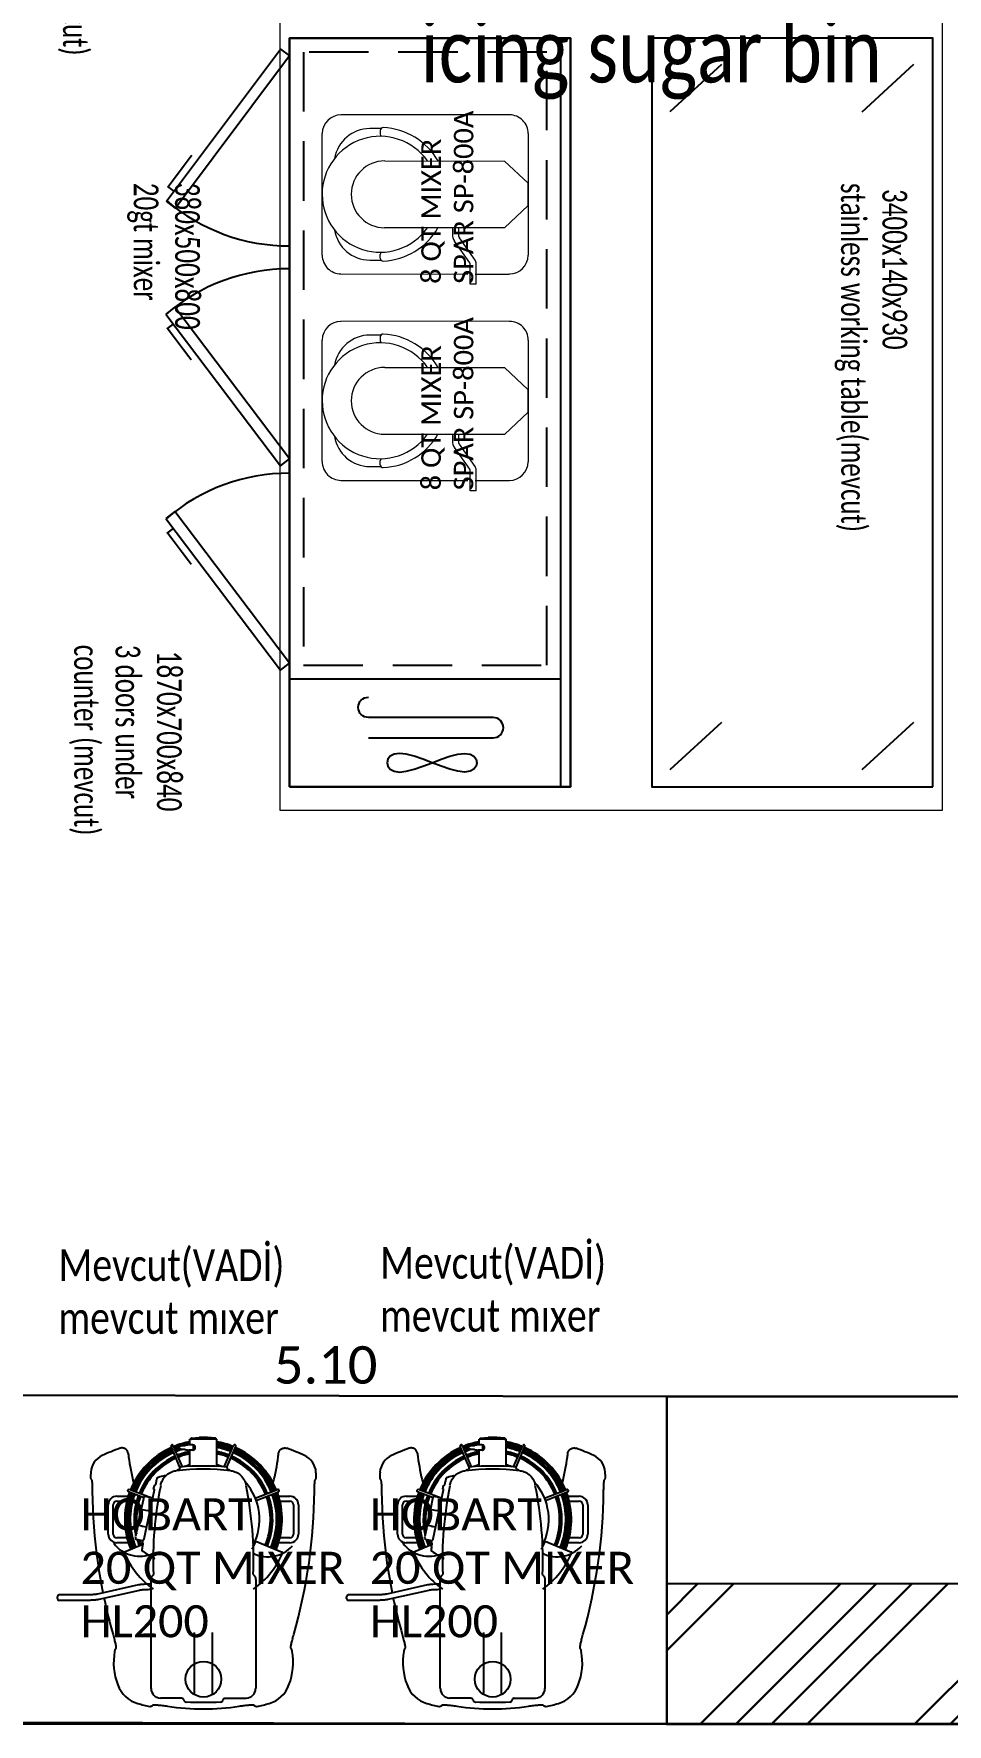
# Model space of a CAD drawing. Header units: millimetres. Extents: x -10496 to -5455, y -188 to 7293.
# Drawn here: x -6607.2 to -6412.1, y 2969.8 to 3330.9 of the extents above; entities that cross this region are included whole.
import ezdxf

# ---------------------------------------------------------------- set-up
doc = ezdxf.new("R2010")
doc.units = ezdxf.units.MM
doc.linetypes.add('Dash', pattern=[0.25, 0.125, -0.125])
doc.linetypes.add('DASHED', pattern=[19.05, 12.7, -6.35])
for name, color, linetype, lineweight in [('alçıpan', 12, 'Continuous', 20), ('GJC_duvar', 10, 'Continuous', 30), ('mermer', 142, 'Continuous', 15), ('no3_yazı tefriş', 152, 'Continuous', 0), ('Q-SPCQ', 91, 'Continuous', 9)]:
    doc.layers.add(name, color=color, linetype=linetype, lineweight=lineweight)
for name, color, linetype in [('GJC ALAN', 2, 'Continuous'), ('GJC_paslanmaz', 134, 'Continuous'), ('GJC_yazı', 11, 'Continuous'), ('I-Eqpm-Move-N', 2, 'Continuous'), ('I-Powr-Wall-N', 2, 'Continuous'), ('Kıtc-002 Çizgi', 7, 'Continuous'), ('Kıtc-008 Rakam', 1, 'Continuous')]:
    doc.layers.add(name, color=color, linetype=linetype)
doc.styles.get("Standard").update_dxf_attribs({"font": 'calibri.ttf', "height": 15})
doc.styles.add('text2', font='calibri.ttf', dxfattribs={"width": 0.8})
doc.styles.add('Ölçü50', font='calibri.ttf', dxfattribs={"width": 0.7})

# ---------------------------------------------------------------- blocks, each defined once
blk = doc.blocks.new('QF_Globe_SP8$2016 - SP08-2938521-ELECTRICAL CONNECTION PLAN')
at = {"layer": 'Q-SPCQ'}
for p, q in [((-5.12, 0), (5.12, 0)), ((-2.81, -2), (-0.94, 0)), ((0.94, 0), (-0.94, 0)), ((2.82, -2), (0.94, 0)), ((-6.69, -1.58), (-6.69, -15.75)), ((-2.81, -12.07), (-2.81, -2)), ((2.82, -2), (2.82, -12.07)), ((6.7, -4.46), (6.7, -1.57)), ((5.53, -4.46), (3.65, -5.78)), ((5.75, -4.91), (3.93, -6.19)), ((7.56, -4.37), (5.82, -4.37)), ((7.56, -4.87), (5.9, -4.87)), ((6.7, -15.75), (6.7, -5.07)), ((7.56, -4.37), (7.56, -4.87)), ((2.82, -5.87), (3.36, -5.87)), ((2.82, -6.37), (3.36, -6.37)), ((-5.53, -12.39), (-5.53, -13.32)), ((-5.37, -12.45), (-5.05, -12.45)), ((5.37, -12.45), (5.06, -12.45)), ((5.53, -13.32), (5.53, -12.39)), ((5.12, -17.32), (-5.11, -17.32))]:
    blk.add_line(p, q, dxfattribs=at)
for centre, radius, start, end in [((-5.12, -1.57), 1.57, 90, 180.0135), ((5.12, -1.57), 1.57, 0.0433, 90), ((5.82, -4.87), 0.5, 90, 125), ((5.9, -5.12), 0.25, 90, 125), ((3.36, -5.37), 0.5, 270, 305), ((3.36, -5.37), 1, 270, 305), ((0, -12.45), 5.62, 120, 177.3341), ((0, -12.45), 4.88, 125.2344, 270), ((0, -12.45), 4.87, 270, 54.716), ((0, -12.45), 5.62, 2.6659, 59.9595), ((-5.37, -12.2), 0.25, 177.3341, 270), ((-5.05, -12.2), 0.25, 270, 316.7044), ((0, -12.07), 2.81, 180, 0), ((5.06, -12.2), 0.25, 223.2956, 270), ((5.37, -12.2), 0.25, 270, 2.6659), ((-2.53, -13.32), 3, 180, 260.8724), ((2.53, -13.32), 3, 279.1276, 0), ((-5.11, -15.75), 1.57, 180.0135, 270), ((5.12, -15.75), 1.57, 270, 0)]:
    blk.add_arc(centre, radius, start, end, dxfattribs=at)
blk = doc.blocks.new('A$Ce961b393')
at = {"layer": 'GJC_paslanmaz'}
blk.add_line((160, 84.42), (0, 84.42), dxfattribs=at)
for points in [[(160, 26.42), (160, 86.42), (0, 86.42), (0, 26.42)], [(156.82, 63.84), (156.65, 62.39), (156.2, 60.68), (155.55, 58.82), (154.82, 56.87), (154.08, 54.92), (153.44, 53.06), (152.99, 51.36), (152.82, 49.9), (152.99, 48.76), (153.44, 47.94), (154.08, 47.45), (154.82, 47.28), (155.55, 47.45), (156.2, 47.94), (156.65, 48.76), (156.82, 49.9), (156.65, 51.36), (156.2, 53.06), (155.55, 54.92), (154.82, 56.87), (154.08, 58.82), (153.44, 60.68), (152.99, 62.39), (152.82, 63.84), (152.99, 64.99), (153.44, 65.8), (154.08, 66.29), (154.82, 66.46), (155.55, 66.29), (156.2, 65.8), (156.65, 64.99)], [(34.86, 0.14), (2.34, 24.47), (3.8, 26.42), (36.32, 2.09)], [(58.96, 0), (91.36, 24.48), (89.89, 26.42), (57.49, 1.94)], [(102.63, 0), (135.04, 24.48), (133.57, 26.42), (101.17, 1.94)]]:
    blk.add_lwpolyline(points, close=True, dxfattribs=at)
blk.add_lwpolyline([(137, 84.42), (137, 26.42)], dxfattribs=at)
at = {"layer": 'GJC_paslanmaz', "linetype": 'DASHED'}
blk.add_lwpolyline([(134, 81.42), (3, 81.42), (3, 29.42), (134, 29.42)], close=True, dxfattribs=at)
at = {"layer": 'GJC_paslanmaz'}
for points in [[(145.17, 69.95), (145.17, 43.28, -1), (140.82, 43.28)], [(149.51, 43.28), (149.51, 69.95, 1), (145.17, 69.95)]]:
    blk.add_lwpolyline(points, format="xyb", dxfattribs=at)
at = {"layer": 'GJC_paslanmaz', "const_width": 0.406}
for points in [[(32.72, 1.74), (31.78, 0.49), (26.4, 4.51), (25.03, 5.54)], [(61.09, 1.61), (62.03, 0.36), (67.39, 4.4), (68.76, 5.44)], [(104.77, 1.61), (105.71, 0.36), (111.07, 4.4), (112.44, 5.44)]]:
    blk.add_lwpolyline(points, dxfattribs=at)
at = {"layer": 'GJC_paslanmaz'}
for centre, start, end in [((3.8, 26.42), 319.755, 0), ((89.89, 26.42), 180, 220.5092), ((133.57, 26.42), 180, 220.5092)]:
    blk.add_arc(centre, 40.61, start, end, dxfattribs=at)
blk = doc.blocks.new('#54 - MIXER 20 QUART - PLAN VIEW')
at = {"layer": 'I-Eqpm-Move-N', "color": 1}
for p, q in [((-10725, 16874.6), (-10771.1, 16874)), ((-10633.6, 16874.6), (-10587.6, 16874)), ((-10791.1, 16621.3), (-10791.1, 16853.9)), ((-10567.6, 16853.7), (-10567.6, 16621.3)), ((-10543.2, 16643.9), (-10455.8, 16663.6)), ((-10540.6, 16632.4), (-10453.2, 16652.1)), ((-10430.2, 16665.4), (-10371.3, 16665.4)), ((-10430.2, 16653.6), (-10371.3, 16653.6)), ((-10367.4, 16661.5), (-10367.4, 16657.5)), ((-10864.2, 16542.2), (-10839.9, 16542.2)), ((-10791.7, 16538.9), (-10847.9, 16562.2)), ((-10835, 16542.2), (-10831.1, 16542.2)), ((-10573.6, 16574.3), (-10573.6, 16574.4)), ((-10549.1, 16551.4), (-10550.5, 16544.8)), ((-10550.3, 16545.8), (-10510.8, 16562.2)), ((-10549, 16542.4), (-10549.7, 16539.2)), ((-10548.9, 16543.2), (-10549.5, 16543.3)), ((-10548.9, 16543.2), (-10549, 16542.5)), ((-10548.5, 16554.4), (-10548.4, 16554.6)), ((-10548.4, 16554.8), (-10548.3, 16555)), ((-10548.3, 16555.4), (-10548.2, 16555.5)), ((-10548.3, 16555.2), (-10548.3, 16555.4)), ((-10548.2, 16555.9), (-10548.1, 16556.1)), ((-10548.2, 16555.8), (-10548.2, 16555.9)), ((-10548.2, 16555.6), (-10548.2, 16555.8)), ((-10548.2, 16555.5), (-10548.2, 16555.6)), ((-10548.1, 16556.2), (-10548, 16556.8)), ((-10548.1, 16556.1), (-10548.1, 16556.2)), ((-10548, 16556.8), (-10547.9, 16557.1)), ((-10547.9, 16557.2), (-10547.9, 16557.2)), ((-10547.9, 16557.2), (-10547.9, 16557.2)), ((-10547.9, 16557.1), (-10547.9, 16557.2)), ((-10547.9, 16557.1), (-10547.9, 16557.1)), ((-10527.5, 16542.2), (-10523.7, 16542.2)), ((-10518.8, 16542.2), (-10494.5, 16542.2)), ((-10882.5, 16461.1), (-10882.5, 16523.9)), ((-10872, 16461.1), (-10872, 16523.9)), ((-10864.2, 16531.8), (-10842.9, 16531.8)), ((-10837.6, 16531.8), (-10834.1, 16531.8)), ((-10552.7, 16534.1), (-10574.6, 16429.2)), ((-10557.2, 16508.9), (-10550.9, 16507.6)), ((-10550.6, 16535), (-10551.3, 16535.1)), ((-10550.5, 16535.6), (-10550.6, 16535)), ((-10549.8, 16538.9), (-10550.4, 16535.7)), ((-10549.7, 16539.2), (-10549.8, 16538.9)), ((-10535.6, 16534.3), (-10549.2, 16537.2)), ((-10548.2, 16507), (-10541.6, 16505.6)), ((-10535, 16528.4), (-10538.7, 16510.4)), ((-10534.5, 16530.8), (-10534.7, 16529.6)), ((-10534.4, 16530.9), (-10534.5, 16530.9)), ((-10534.4, 16530.9), (-10534.1, 16532.1)), ((-10524.5, 16531.8), (-10521.1, 16531.8)), ((-10516.2, 16531.8), (-10494.5, 16531.8)), ((-10486.6, 16523.9), (-10486.6, 16461.1)), ((-10476.2, 16523.9), (-10476.2, 16461.1)), ((-10564.4, 16474.7), (-10559.2, 16473.6)), ((-10548.8, 16471.4), (-10559.3, 16473.5)), ((-10842.9, 16453.3), (-10864.2, 16453.3)), ((-10840.1, 16442.8), (-10864.2, 16442.8)), ((-10792.2, 16451.8), (-10839.6, 16433.6)), ((-10834.1, 16453.3), (-10838, 16453.3)), ((-10790.3, 16446.9), (-10837.7, 16428.7)), ((-10831.1, 16442.8), (-10834.8, 16442.8)), ((-10570.3, 16446.4), (-10563.9, 16445.1)), ((-10563.6, 16445.1), (-10521, 16428.7)), ((-10561.3, 16444.5), (-10554.7, 16443.2)), ((-10552.1, 16446.3), (-10519.1, 16433.6)), ((-10548, 16465.9), (-10551.8, 16447.9)), ((-10547.8, 16467), (-10548, 16465.9)), ((-10547.5, 16468.3), (-10547.8, 16467.1)), ((-10523.9, 16442.8), (-10527.5, 16442.8)), ((-10520.8, 16453.3), (-10524.5, 16453.3)), ((-10494.5, 16442.8), (-10518.6, 16442.8)), ((-10494.5, 16453.3), (-10515.8, 16453.3)), ((-10598.4, 16398.9), (-10595.7, 16399.3)), ((-10595.7, 16399.3), (-10592.6, 16400)), ((-10592.6, 16400), (-10589.5, 16400.7)), ((-10589.5, 16400.7), (-10586.5, 16401.6)), ((-10579.6, 16405.5), (-10579.4, 16406.1)), ((-10579.6, 16405.3), (-10579.6, 16405.5)), ((-10579.6, 16405.3), (-10579.6, 16405.3)), ((-10579.4, 16406.1), (-10579.3, 16406.6)), ((-10579.3, 16406.9), (-10579.2, 16407.2)), ((-10579.3, 16406.6), (-10579.3, 16406.9)), ((-10579.2, 16407.4), (-10579.1, 16407.6)), ((-10579.2, 16407.2), (-10579.2, 16407.4)), ((-10579.1, 16407.8), (-10579, 16408.1)), ((-10579.1, 16407.6), (-10579.1, 16407.8)), ((-10579, 16408.3), (-10578.9, 16408.6)), ((-10579, 16408.1), (-10579, 16408.3)), ((-10578.9, 16408.6), (-10578.8, 16408.9)), ((-10578.8, 16408.9), (-10578.8, 16409.3)), ((-10578.7, 16409.8), (-10578.6, 16410.2)), ((-10578.6, 16410.2), (-10578.5, 16410.6)), ((-10578.5, 16410.6), (-10578.4, 16411)), ((-10574.7, 16419.4), (-10575.4, 16419.6)), ((-10574.6, 16420.1), (-10574.7, 16419.4)), ((-10573.9, 16423.4), (-10574.6, 16420.2)), ((-10574.6, 16420.2), (-10574.6, 16420.1)), ((-10573.8, 16423.7), (-10573.9, 16423.4)), ((-10573.2, 16426.9), (-10573.8, 16423.7)), ((-10573, 16427.6), (-10573.7, 16427.8)), ((-10573, 16427.6), (-10573.1, 16426.9)), ((-10729.5, 16380.9), (-10748.5, 16336.3)), ((-10724.1, 16380.2), (-10743.6, 16334.2)), ((-10708, 16379.1), (-10708, 16321)), ((-10650.7, 16379.1), (-10650.7, 16344.6)), ((-10634.6, 16380.2), (-10615.1, 16334.2)), ((-10629.2, 16380.9), (-10610.3, 16336.3)), ((-10658.4, 16342.7), (-10658.4, 16342.3)), ((-10658.4, 16342.2), (-10658.4, 16342.3)), ((-10658.4, 16342.2), (-10658.4, 16335.1)), ((-10658.4, 16335), (-10658.4, 16335.1)), ((-10658.4, 16334.6), (-10658.4, 16335)), ((-10658.4, 16334.6), (-10658.4, 16334.7)), ((-10656.6, 16344.6), (-10648.4, 16344.6)), ((-10656.6, 16332.7), (-10648.4, 16332.7)), ((-10650.7, 16332.7), (-10650.7, 16321)), ((-10640.6, 16343.2), (-10634.5, 16342.8)), ((-10634.5, 16334.5), (-10640.6, 16334.1)), ((-10633.6, 16342.7), (-10629.1, 16341.7)), ((-10629.1, 16335.6), (-10633.6, 16334.6)), ((-10627.6, 16337.5), (-10627.6, 16339.8)), ((-10708, 16321), (-10650.7, 16321)), ((-10705.2, 16320.7), (-10705.2, 16319.3)), ((-10705, 16319), (-10688.5, 16317.1)), ((-10688.5, 16317.1), (-10670.2, 16317.1)), ((-10653.8, 16319), (-10670.2, 16317.1)), ((-10653.5, 16320.7), (-10653.5, 16319.3))]:
    blk.add_line(p, q, dxfattribs=at)
at = {"layer": 'I-Eqpm-Move-N', "color": 1, "flags": 128}
for points in [[(-10787.3, 16889), (-10788.4, 16889.8), (-10789.6, 16890.6), (-10790.6, 16891.2), (-10791.8, 16891.7), (-10792.9, 16891.9), (-10794, 16892.1)], [(-10756.1, 16891.5), (-10759, 16891), (-10761.9, 16890.6), (-10764.6, 16890.2), (-10767.4, 16889.9), (-10770, 16889.6), (-10772.6, 16889.3), (-10774.9, 16889), (-10777.3, 16888.8), (-10779.2, 16888.7), (-10781.2, 16888.5), (-10782.7, 16888.5), (-10784.2, 16888.5), (-10785.3, 16888.5), (-10786.3, 16888.6), (-10786.9, 16888.7), (-10787.3, 16889)], [(-10725.1, 16874.6), (-10725.1, 16874.6), (-10725, 16874.6), (-10724.5, 16874.7), (-10724, 16874.8), (-10723.4, 16875), (-10722.9, 16875.3), (-10722.5, 16875.6), (-10722.1, 16876), (-10721.8, 16876.4), (-10721.5, 16876.9), (-10721.3, 16877.5), (-10721.2, 16878)], [(-10637.5, 16878), (-10637.6, 16878.7), (-10637.9, 16879.4), (-10638.3, 16880.1), (-10638.7, 16880.7), (-10639.2, 16881.2), (-10639.8, 16881.7), (-10640.5, 16882), (-10641.2, 16882.3), (-10641.9, 16882.5), (-10642.6, 16882.5)], [(-10637.5, 16878), (-10637.4, 16877.5), (-10637.2, 16876.9), (-10636.9, 16876.4), (-10636.6, 16876), (-10636.2, 16875.6), (-10635.7, 16875.3), (-10635.3, 16875), (-10634.7, 16874.8), (-10634.2, 16874.7), (-10633.6, 16874.6)], [(-10571.4, 16889), (-10571.8, 16888.7), (-10572.4, 16888.6), (-10573.5, 16888.5), (-10574.5, 16888.5), (-10576, 16888.5), (-10577.5, 16888.5), (-10579.5, 16888.7), (-10581.5, 16888.8), (-10583.8, 16889), (-10586.1, 16889.3), (-10588.7, 16889.6), (-10591.3, 16889.9), (-10594.1, 16890.2), (-10596.9, 16890.6), (-10599.7, 16891), (-10602.6, 16891.5)], [(-10564.7, 16892.1), (-10565.8, 16891.9), (-10566.9, 16891.7), (-10568.1, 16891.2), (-10569.1, 16890.6), (-10570.3, 16889.8), (-10571.4, 16889)], [(-10866.5, 16767.8), (-10866.3, 16767.3), (-10866.3, 16766.8), (-10866.3, 16765.8), (-10866.4, 16764.8), (-10866.5, 16763.4), (-10866.8, 16762), (-10867.1, 16760.2), (-10867.4, 16758.3), (-10867.9, 16756.2), (-10868.3, 16754), (-10868.9, 16751.6), (-10869.5, 16749.2), (-10870.1, 16746.6), (-10870.8, 16744.1), (-10871.6, 16741.3), (-10872.3, 16738.6)], [(-10868.9, 16774.2), (-10868.9, 16773.1), (-10868.7, 16772.1), (-10868.4, 16771), (-10867.9, 16769.9), (-10867.3, 16768.8), (-10866.5, 16767.8)], [(-10486.4, 16738.6), (-10487.1, 16741.3), (-10487.9, 16744.1), (-10488.6, 16746.7), (-10489.2, 16749.3), (-10489.8, 16751.7), (-10490.4, 16754.1), (-10490.9, 16756.2), (-10491.3, 16758.4), (-10491.6, 16760.2), (-10492, 16762), (-10492.2, 16763.4), (-10492.3, 16764.8), (-10492.4, 16765.8), (-10492.4, 16766.8), (-10492.4, 16767.3), (-10492.2, 16767.8)], [(-10492.2, 16767.8), (-10491.4, 16768.8), (-10490.8, 16769.9), (-10490.3, 16771), (-10490, 16772.1), (-10489.8, 16773.1), (-10489.8, 16774.2)], [(-10872.3, 16738.6), (-10877.6, 16719.6), (-10882.5, 16700.4), (-10887.1, 16681.2), (-10891.3, 16661.9), (-10895.2, 16642.7), (-10898.8, 16623.5), (-10902, 16604.3), (-10905, 16585), (-10907.6, 16565.9), (-10909.8, 16546.7), (-10911.8, 16527.5), (-10913.4, 16508.3), (-10914.7, 16489.3), (-10915.6, 16470.3), (-10916.3, 16451.3), (-10916.6, 16432.2)], [(-10455.8, 16663.6), (-10454.1, 16663.9), (-10452.4, 16664.2), (-10450.5, 16664.4), (-10448.6, 16664.6), (-10446.5, 16664.8), (-10444.5, 16664.9), (-10442.2, 16665.1), (-10439.9, 16665.2), (-10437.5, 16665.3), (-10435.1, 16665.3), (-10432.6, 16665.4), (-10430.2, 16665.4)], [(-10453.2, 16652.1), (-10452.3, 16652.3), (-10451.5, 16652.4), (-10450.1, 16652.6), (-10448.6, 16652.8), (-10446.8, 16653), (-10444.9, 16653.1), (-10442.6, 16653.3), (-10440.4, 16653.4), (-10437.9, 16653.5), (-10435.4, 16653.5), (-10432.8, 16653.6), (-10430.2, 16653.6)], [(-10786.8, 16611.7), (-10787.8, 16612.6), (-10788.6, 16613.7), (-10789.3, 16614.8), (-10790, 16616), (-10790.5, 16617.3), (-10790.8, 16618.6), (-10791, 16620), (-10791.1, 16621.3)], [(-10567.6, 16621.3), (-10567.7, 16620), (-10567.9, 16618.6), (-10568.3, 16617.3), (-10568.7, 16616), (-10569.4, 16614.8), (-10570.1, 16613.7), (-10571, 16612.6), (-10571.9, 16611.7)], [(-10566.2, 16642.4), (-10563.6, 16642.4), (-10561, 16642.5), (-10558.5, 16642.5), (-10556, 16642.6), (-10553.8, 16642.7), (-10551.5, 16642.9), (-10549.6, 16643), (-10547.7, 16643.2), (-10546.3, 16643.4), (-10544.9, 16643.6), (-10544, 16643.7), (-10543.2, 16643.9)], [(-10566.2, 16630.6), (-10563.7, 16630.6), (-10561.3, 16630.7), (-10558.9, 16630.7), (-10556.4, 16630.8), (-10554.2, 16630.9), (-10551.9, 16631.1), (-10549.8, 16631.2), (-10547.7, 16631.4), (-10545.9, 16631.6), (-10544, 16631.8), (-10542.3, 16632.1), (-10540.6, 16632.4)], [(-10442.1, 16432.2), (-10442.4, 16451.3), (-10443.1, 16470.3), (-10444, 16489.3), (-10445.3, 16508.3), (-10446.9, 16527.5), (-10448.9, 16546.7), (-10451.2, 16565.9), (-10453.7, 16585), (-10456.2, 16601.2), (-10458.8, 16617.3), (-10461.7, 16633.4), (-10464.8, 16649.5)], [(-10573.8, 16575.2), (-10573.8, 16575.2), (-10573.8, 16575.3), (-10573.8, 16575.3), (-10573.8, 16575.4), (-10573.8, 16575.5), (-10573.8, 16575.6), (-10573.8, 16575.7), (-10573.9, 16575.7), (-10573.9, 16575.8), (-10573.9, 16575.9), (-10574, 16576), (-10574, 16576.1), (-10574, 16576.2), (-10574.1, 16576.3), (-10574.1, 16576.3), (-10574.2, 16576.4), (-10574.2, 16576.5)], [(-10573.7, 16574.7), (-10573.7, 16574.8), (-10573.7, 16574.9), (-10573.7, 16574.9), (-10573.7, 16575), (-10573.8, 16575.1), (-10573.8, 16575.1), (-10573.8, 16575.2), (-10573.8, 16575.2)], [(-10572.1, 16572.9), (-10572.3, 16573), (-10572.4, 16573), (-10572.6, 16573.1), (-10572.7, 16573.2), (-10572.8, 16573.3), (-10572.9, 16573.4), (-10573.1, 16573.5), (-10573.2, 16573.6), (-10573.2, 16573.8), (-10573.3, 16573.9), (-10573.4, 16574), (-10573.5, 16574.1), (-10573.5, 16574.2), (-10573.6, 16574.3)], [(-10548.8, 16559.7), (-10549.7, 16560.4), (-10552.7, 16562.5), (-10555.8, 16564.5), (-10559, 16566.4), (-10562.2, 16568.2), (-10565.5, 16569.9), (-10568.8, 16571.5), (-10572.1, 16572.9)], [(-10550.5, 16544.7), (-10550.5, 16544.7), (-10550.5, 16544.7), (-10550.5, 16544.7), (-10550.5, 16544.7), (-10550.5, 16544.7), (-10550.5, 16544.7), (-10550.5, 16544.7), (-10550.5, 16544.7), (-10550.5, 16544.7), (-10550.5, 16544.7), (-10550.5, 16544.7), (-10550.5, 16544.7), (-10550.5, 16544.7), (-10550.5, 16544.7), (-10550.5, 16544.7), (-10550.5, 16544.7), (-10550.5, 16544.7), (-10550.5, 16544.7), (-10550.5, 16544.7), (-10550.5, 16544.6), (-10550.5, 16544.6), (-10550.5, 16544.6), (-10550.5, 16544.6), (-10550.5, 16544.6), (-10550.5, 16544.6), (-10550.5, 16544.6), (-10550.5, 16544.5), (-10550.5, 16544.5), (-10550.5, 16544.5), (-10550.5, 16544.5), (-10550.5, 16544.4), (-10550.5, 16544.4), (-10550.5, 16544.4), (-10550.5, 16544.3), (-10550.5, 16544.3), (-10550.5, 16544.3), (-10550.5, 16544.3), (-10550.5, 16544.2), (-10550.4, 16544.2), (-10550.4, 16544.1), (-10550.4, 16544.1), (-10550.4, 16544), (-10550.4, 16544), (-10550.3, 16543.9), (-10550.3, 16543.9), (-10550.3, 16543.8), (-10550.2, 16543.8), (-10550.2, 16543.8), (-10550.2, 16543.7), (-10550.1, 16543.7), (-10550.1, 16543.6), (-10550.1, 16543.6), (-10550, 16543.6), (-10549.9, 16543.5), (-10549.9, 16543.5), (-10549.8, 16543.5), (-10549.8, 16543.4), (-10549.7, 16543.4), (-10549.7, 16543.4), (-10549.6, 16543.4), (-10549.6, 16543.3), (-10549.5, 16543.3)], [(-10549.1, 16551.4), (-10549.1, 16551.6), (-10549, 16551.7), (-10549, 16552)], [(-10549, 16552), (-10548.9, 16552.1), (-10548.9, 16552.4)], [(-10548.9, 16552.4), (-10548.9, 16552.5), (-10548.8, 16552.7)], [(-10547.9, 16557.2), (-10547.9, 16557.3), (-10547.9, 16557.3), (-10547.9, 16557.3), (-10547.9, 16557.3), (-10547.9, 16557.4), (-10547.9, 16557.4), (-10547.9, 16557.4), (-10547.9, 16557.5), (-10547.9, 16557.5), (-10547.9, 16557.6), (-10547.9, 16557.6), (-10547.9, 16557.7), (-10547.9, 16557.8), (-10547.9, 16557.8), (-10547.9, 16557.9), (-10547.9, 16558), (-10547.9, 16558), (-10547.9, 16558.1), (-10547.9, 16558.2), (-10547.9, 16558.3), (-10547.9, 16558.3), (-10548, 16558.4), (-10548, 16558.5), (-10548, 16558.6), (-10548.1, 16558.7), (-10548.1, 16558.7), (-10548.1, 16558.8), (-10548.2, 16558.9), (-10548.2, 16559), (-10548.3, 16559.1), (-10548.3, 16559.2), (-10548.4, 16559.2), (-10548.5, 16559.3), (-10548.5, 16559.4), (-10548.6, 16559.5), (-10548.7, 16559.5), (-10548.8, 16559.6), (-10548.8, 16559.7)], [(-10548.8, 16552.7), (-10548.8, 16552.9), (-10548.7, 16553.1)], [(-10548.7, 16553.5), (-10548.6, 16553.6), (-10548.6, 16553.8)], [(-10548.7, 16553.1), (-10548.7, 16553.2), (-10548.7, 16553.5)], [(-10548.6, 16553.8), (-10548.6, 16553.9), (-10548.5, 16554.1)], [(-10548.5, 16554.1), (-10548.5, 16554.2), (-10548.5, 16554.4)], [(-10548.4, 16554.6), (-10548.4, 16554.6), (-10548.4, 16554.8)], [(-10548.3, 16555), (-10548.3, 16555.1), (-10548.3, 16555.2)], [(-10551.3, 16535.1), (-10551.3, 16535.1), (-10551.3, 16535.1), (-10551.4, 16535.1), (-10551.5, 16535.1), (-10551.5, 16535.1), (-10551.6, 16535.1), (-10551.7, 16535.1), (-10551.8, 16535.1), (-10551.8, 16535.1), (-10551.9, 16535), (-10552, 16535), (-10552, 16535), (-10552.1, 16534.9), (-10552.2, 16534.9), (-10552.2, 16534.9), (-10552.3, 16534.8), (-10552.3, 16534.8), (-10552.4, 16534.7), (-10552.4, 16534.7), (-10552.4, 16534.7), (-10552.5, 16534.6), (-10552.5, 16534.6), (-10552.5, 16534.6), (-10552.5, 16534.5), (-10552.6, 16534.5), (-10552.6, 16534.5), (-10552.6, 16534.4), (-10552.6, 16534.4), (-10552.6, 16534.4), (-10552.6, 16534.4), (-10552.6, 16534.3), (-10552.6, 16534.3), (-10552.7, 16534.3), (-10552.7, 16534.3), (-10552.7, 16534.3), (-10552.7, 16534.2), (-10552.7, 16534.2), (-10552.7, 16534.2), (-10552.7, 16534.2), (-10552.7, 16534.2)], [(-10550.5, 16507.6), (-10550.6, 16507.6), (-10550.7, 16507.6), (-10550.7, 16507.6), (-10550.8, 16507.6), (-10550.9, 16507.6), (-10550.9, 16507.6), (-10550.9, 16507.6), (-10550.9, 16507.6), (-10550.8, 16507.6), (-10550.8, 16507.6), (-10550.7, 16507.6), (-10550.7, 16507.6), (-10550.6, 16507.6), (-10550.5, 16507.6), (-10550.4, 16507.6), (-10550.3, 16507.6), (-10550.2, 16507.6), (-10550, 16507.6), (-10549.9, 16507.5), (-10549.8, 16507.5), (-10549.6, 16507.5), (-10549.5, 16507.5)], [(-10549.5, 16507.5), (-10549.4, 16507.4), (-10549.2, 16507.4), (-10549.1, 16507.4), (-10549, 16507.3), (-10548.8, 16507.3), (-10548.7, 16507.2), (-10548.6, 16507.2), (-10548.5, 16507.2), (-10548.4, 16507.1), (-10548.4, 16507.1), (-10548.3, 16507.1), (-10548.3, 16507), (-10548.2, 16507), (-10548.2, 16507)], [(-10538.7, 16510.4), (-10538.8, 16510.1), (-10538.8, 16509.8), (-10538.9, 16509.6), (-10539, 16509.3), (-10539, 16509.1), (-10539, 16508.9), (-10539.1, 16508.7), (-10539.1, 16508.6), (-10539.1, 16508.4), (-10539.2, 16508.3), (-10539.2, 16508.2), (-10539.2, 16508), (-10539.2, 16507.9), (-10539.3, 16507.8), (-10539.3, 16507.8), (-10539.3, 16507.7), (-10539.3, 16507.6), (-10539.3, 16507.6), (-10539.3, 16507.5), (-10539.3, 16507.5), (-10539.4, 16507.4), (-10539.4, 16507.4), (-10539.4, 16507.3), (-10539.4, 16507.3), (-10539.4, 16507.3), (-10539.4, 16507.3), (-10539.4, 16507.2), (-10539.4, 16507.2), (-10539.4, 16507.2), (-10539.4, 16507.2), (-10539.4, 16507.2), (-10539.4, 16507.1), (-10539.4, 16507.1), (-10539.4, 16507.1), (-10539.4, 16507.1), (-10539.4, 16507.1), (-10539.4, 16507.1), (-10539.4, 16507.1), (-10539.4, 16507.1), (-10539.4, 16507), (-10539.4, 16507), (-10539.4, 16507), (-10539.4, 16507), (-10539.5, 16507), (-10539.5, 16506.9), (-10539.5, 16506.9), (-10539.5, 16506.9), (-10539.5, 16506.9), (-10539.5, 16506.9), (-10539.5, 16506.8), (-10539.5, 16506.8), (-10539.5, 16506.8), (-10539.6, 16506.7), (-10539.6, 16506.7), (-10539.6, 16506.6), (-10539.6, 16506.5), (-10539.7, 16506.5), (-10539.7, 16506.5), (-10539.7, 16506.4), (-10539.8, 16506.4), (-10539.8, 16506.3), (-10539.8, 16506.3), (-10539.8, 16506.3), (-10539.9, 16506.2), (-10539.9, 16506.2), (-10540, 16506.1), (-10540.1, 16506), (-10540.1, 16506), (-10540.2, 16505.9), (-10540.3, 16505.9), (-10540.4, 16505.8), (-10540.5, 16505.8), (-10540.6, 16505.7), (-10540.7, 16505.7), (-10540.9, 16505.7), (-10541, 16505.6), (-10541.2, 16505.6), (-10541.3, 16505.6), (-10541.5, 16505.6), (-10541.6, 16505.6)], [(-10548.8, 16471.4), (-10548.6, 16471.3), (-10548.5, 16471.2), (-10548.3, 16471.2), (-10548.1, 16471.1), (-10548, 16471), (-10547.8, 16470.8), (-10547.7, 16470.7), (-10547.6, 16470.5), (-10547.5, 16470.4), (-10547.4, 16470.2), (-10547.4, 16470), (-10547.3, 16469.8), (-10547.3, 16469.7), (-10547.3, 16469.5), (-10547.3, 16469.3), (-10547.4, 16469.1)], [(-10563.6, 16445.1), (-10563.6, 16445.1), (-10563.7, 16445.1), (-10563.8, 16445.1), (-10563.8, 16445.1), (-10563.9, 16445.1), (-10563.9, 16445.1), (-10563.9, 16445.1), (-10563.9, 16445.1), (-10563.9, 16445.1), (-10563.8, 16445.1), (-10563.8, 16445.1), (-10563.7, 16445.1), (-10563.6, 16445.1), (-10563.6, 16445.1), (-10563.4, 16445.1), (-10563.3, 16445.1), (-10563.2, 16445.1), (-10563.1, 16445.1), (-10563, 16445), (-10562.8, 16445), (-10562.7, 16445), (-10562.5, 16445)], [(-10562.5, 16445), (-10562.4, 16444.9), (-10562.3, 16444.9), (-10562.1, 16444.9), (-10562, 16444.8), (-10561.9, 16444.8), (-10561.8, 16444.8), (-10561.7, 16444.7), (-10561.6, 16444.7), (-10561.5, 16444.6), (-10561.4, 16444.6), (-10561.4, 16444.6), (-10561.3, 16444.6), (-10561.3, 16444.5), (-10561.3, 16444.5)], [(-10551.8, 16447.9), (-10551.8, 16447.6), (-10551.9, 16447.3), (-10551.9, 16447.1), (-10552, 16446.8), (-10552, 16446.6), (-10552.1, 16446.4), (-10552.1, 16446.2), (-10552.2, 16446.1), (-10552.2, 16445.9), (-10552.2, 16445.8), (-10552.2, 16445.7), (-10552.3, 16445.5), (-10552.3, 16445.4), (-10552.3, 16445.4), (-10552.3, 16445.3), (-10552.3, 16445.2), (-10552.4, 16445.1), (-10552.4, 16445.1), (-10552.4, 16445), (-10552.4, 16445), (-10552.4, 16444.9), (-10552.4, 16444.9), (-10552.4, 16444.8), (-10552.4, 16444.8), (-10552.4, 16444.8), (-10552.4, 16444.8), (-10552.4, 16444.7), (-10552.4, 16444.7), (-10552.4, 16444.7), (-10552.5, 16444.7), (-10552.5, 16444.7), (-10552.5, 16444.6), (-10552.5, 16444.6), (-10552.5, 16444.6), (-10552.5, 16444.6), (-10552.5, 16444.6), (-10552.5, 16444.6), (-10552.5, 16444.6), (-10552.5, 16444.6), (-10552.5, 16444.6), (-10552.5, 16444.5), (-10552.5, 16444.5), (-10552.5, 16444.5), (-10552.5, 16444.5), (-10552.5, 16444.5), (-10552.5, 16444.4), (-10552.5, 16444.4), (-10552.5, 16444.4), (-10552.5, 16444.4), (-10552.5, 16444.3), (-10552.6, 16444.3), (-10552.6, 16444.3), (-10552.6, 16444.2), (-10552.6, 16444.2), (-10552.7, 16444.1), (-10552.7, 16444), (-10552.7, 16444), (-10552.7, 16444), (-10552.8, 16443.9), (-10552.8, 16443.9), (-10552.8, 16443.8), (-10552.9, 16443.8), (-10552.9, 16443.8), (-10552.9, 16443.7), (-10553, 16443.7), (-10553, 16443.6), (-10553.1, 16443.5), (-10553.2, 16443.5), (-10553.3, 16443.4), (-10553.4, 16443.4), (-10553.5, 16443.3), (-10553.6, 16443.3), (-10553.7, 16443.2), (-10553.8, 16443.2), (-10553.9, 16443.2), (-10554.1, 16443.1), (-10554.2, 16443.1), (-10554.3, 16443.1), (-10554.5, 16443.1), (-10554.7, 16443.2)], [(-10918.3, 16408), (-10918.8, 16407.3), (-10919.3, 16406.6), (-10919.7, 16405.9), (-10920, 16405.1), (-10920.2, 16404.4), (-10920.4, 16403.7)], [(-10916.6, 16432.2), (-10916.6, 16429.9), (-10916.7, 16427.5), (-10916.7, 16425.3), (-10916.8, 16423.1), (-10916.9, 16421.1), (-10916.9, 16419.1), (-10917, 16417.4), (-10917.2, 16415.6), (-10917.3, 16414.1), (-10917.4, 16412.7), (-10917.5, 16411.5), (-10917.7, 16410.4), (-10917.8, 16409.6), (-10918, 16408.8), (-10918.1, 16408.4), (-10918.3, 16408)], [(-10737.8, 16388.3), (-10740.7, 16388.8), (-10743.6, 16389.5), (-10746.6, 16390.4), (-10749.5, 16391.6), (-10752.2, 16393.1), (-10754.9, 16394.7), (-10757.3, 16396.6), (-10759.6, 16398.6), (-10761.7, 16400.8), (-10763.6, 16403.2), (-10765.4, 16405.8), (-10766.9, 16408.5), (-10768.2, 16411.3), (-10769.2, 16414.3), (-10769.9, 16416.7), (-10770.4, 16419.2)], [(-10588.3, 16419.2), (-10588.8, 16417), (-10589.4, 16414.7), (-10590.4, 16411.7), (-10591.7, 16408.9), (-10593.1, 16406.2), (-10594.8, 16403.6), (-10596.7, 16401.2), (-10598.8, 16398.9), (-10601.1, 16396.9), (-10603.5, 16395), (-10606.1, 16393.3), (-10608.8, 16391.8), (-10611.7, 16390.6), (-10614.7, 16389.6), (-10617.8, 16388.8), (-10620.9, 16388.3)], [(-10581.2, 16403.5), (-10581.1, 16403.5), (-10581, 16403.5), (-10580.9, 16403.6), (-10580.8, 16403.6), (-10580.8, 16403.7), (-10580.7, 16403.7), (-10580.6, 16403.8), (-10580.6, 16403.8), (-10580.5, 16403.8), (-10580.4, 16403.9), (-10580.4, 16403.9), (-10580.3, 16404), (-10580.3, 16404.1), (-10580.2, 16404.1), (-10580.2, 16404.2), (-10580.1, 16404.2), (-10580.1, 16404.3), (-10580, 16404.3), (-10580, 16404.4), (-10580, 16404.4), (-10579.9, 16404.5), (-10579.9, 16404.5), (-10579.9, 16404.6), (-10579.8, 16404.7), (-10579.8, 16404.7), (-10579.8, 16404.8), (-10579.8, 16404.8), (-10579.7, 16404.9), (-10579.7, 16404.9), (-10579.7, 16405), (-10579.7, 16405), (-10579.7, 16405.1), (-10579.7, 16405.1), (-10579.6, 16405.1), (-10579.6, 16405.2), (-10579.6, 16405.2), (-10579.6, 16405.2), (-10579.6, 16405.2), (-10579.6, 16405.2), (-10579.6, 16405.3)], [(-10578.8, 16409.3), (-10578.7, 16409.4), (-10578.7, 16409.8)], [(-10578.4, 16411), (-10578.3, 16411.3), (-10576.8, 16418.6)], [(-10575.4, 16419.6), (-10575.4, 16419.6), (-10575.4, 16419.6), (-10575.5, 16419.6), (-10575.6, 16419.6), (-10575.7, 16419.6), (-10575.7, 16419.6), (-10575.8, 16419.6), (-10575.9, 16419.5), (-10576, 16419.5), (-10576, 16419.5), (-10576.1, 16419.5), (-10576.2, 16419.4), (-10576.2, 16419.4), (-10576.3, 16419.4), (-10576.3, 16419.3), (-10576.4, 16419.3), (-10576.4, 16419.2), (-10576.5, 16419.2), (-10576.5, 16419.2), (-10576.6, 16419.1), (-10576.6, 16419.1), (-10576.6, 16419.1), (-10576.6, 16419), (-10576.7, 16419), (-10576.7, 16419), (-10576.7, 16418.9), (-10576.7, 16418.9), (-10576.7, 16418.9), (-10576.7, 16418.8), (-10576.7, 16418.8), (-10576.8, 16418.8), (-10576.8, 16418.8), (-10576.8, 16418.8), (-10576.8, 16418.7), (-10576.8, 16418.7), (-10576.8, 16418.7), (-10576.8, 16418.7), (-10576.8, 16418.7), (-10576.8, 16418.7), (-10576.8, 16418.7)], [(-10574.6, 16429.2), (-10574.6, 16429.2), (-10574.6, 16429.2), (-10574.6, 16429.2), (-10574.6, 16429.2), (-10574.6, 16429.2), (-10574.6, 16429.2), (-10574.6, 16429.2), (-10574.6, 16429.2), (-10574.6, 16429.2), (-10574.6, 16429.2), (-10574.6, 16429.2), (-10574.6, 16429.2), (-10574.6, 16429.2), (-10574.6, 16429.2), (-10574.6, 16429.2), (-10574.6, 16429.2), (-10574.6, 16429.1), (-10574.6, 16429.1), (-10574.6, 16429.1), (-10574.6, 16429.1), (-10574.6, 16429.1), (-10574.6, 16429.1), (-10574.6, 16429.1), (-10574.6, 16429.1), (-10574.6, 16429), (-10574.6, 16429), (-10574.6, 16429), (-10574.6, 16429), (-10574.6, 16428.9), (-10574.6, 16428.9), (-10574.6, 16428.9), (-10574.6, 16428.9), (-10574.6, 16428.8), (-10574.6, 16428.8), (-10574.6, 16428.8), (-10574.6, 16428.8), (-10574.6, 16428.7), (-10574.6, 16428.7), (-10574.6, 16428.6), (-10574.5, 16428.6), (-10574.5, 16428.5), (-10574.5, 16428.5), (-10574.5, 16428.5), (-10574.5, 16428.4), (-10574.4, 16428.4), (-10574.4, 16428.3), (-10574.4, 16428.3), (-10574.3, 16428.2), (-10574.3, 16428.2), (-10574.3, 16428.1), (-10574.2, 16428.1), (-10574.2, 16428.1), (-10574.1, 16428), (-10574.1, 16428), (-10574, 16427.9), (-10574, 16427.9), (-10573.9, 16427.9), (-10573.9, 16427.9), (-10573.8, 16427.8), (-10573.7, 16427.8), (-10573.7, 16427.8), (-10573.7, 16427.8)], [(-10440.4, 16408), (-10440.6, 16408.4), (-10440.7, 16408.8), (-10440.9, 16409.6), (-10441, 16410.4), (-10441.2, 16411.5), (-10441.3, 16412.7), (-10441.4, 16414.1), (-10441.6, 16415.6), (-10441.7, 16417.4), (-10441.8, 16419.1), (-10441.8, 16421.1), (-10441.9, 16423.1), (-10442, 16425.3), (-10442, 16427.5), (-10442.1, 16429.9), (-10442.1, 16432.2)], [(-10438.3, 16403.7), (-10438.5, 16404.4), (-10438.7, 16405.1), (-10439.1, 16405.9), (-10439.4, 16406.6), (-10439.9, 16407.3), (-10440.4, 16408)], [(-10840.1, 16351.1), (-10840.4, 16349.5), (-10840.9, 16347.9), (-10841.6, 16346.4), (-10842.6, 16345), (-10843.6, 16343.7), (-10844.9, 16342.5), (-10846.2, 16341.6), (-10847.7, 16340.8), (-10849.3, 16340.2), (-10850.9, 16339.8), (-10852.6, 16339.7), (-10854.3, 16339.7), (-10855.9, 16340), (-10857.5, 16340.4)], [(-10661.3, 16341.7), (-10661.4, 16341.6), (-10661.5, 16341.4), (-10661.6, 16341.1), (-10661.7, 16340.8), (-10661.8, 16340.5), (-10661.9, 16340.2), (-10661.9, 16339.9), (-10662, 16339.6), (-10662, 16339.3), (-10662, 16339), (-10662, 16338.7), (-10662, 16338.4), (-10662, 16338), (-10662, 16337.7), (-10661.9, 16337.4), (-10661.9, 16337.1), (-10661.8, 16336.8), (-10661.7, 16336.5), (-10661.6, 16336.2), (-10661.5, 16335.9), (-10661.4, 16335.8), (-10661.3, 16335.6)], [(-10658.4, 16343.8), (-10658.6, 16343.8), (-10658.9, 16343.7), (-10659.1, 16343.7), (-10659.3, 16343.6), (-10659.5, 16343.5), (-10659.7, 16343.4), (-10660, 16343.3), (-10660.2, 16343.1), (-10660.4, 16343), (-10660.5, 16342.8), (-10660.7, 16342.6), (-10660.9, 16342.4), (-10661, 16342.2), (-10661.2, 16341.9), (-10661.3, 16341.8), (-10661.3, 16341.7)], [(-10661.3, 16335.6), (-10661.3, 16335.5), (-10661.2, 16335.4), (-10661, 16335.2), (-10660.9, 16334.9), (-10660.7, 16334.7), (-10660.5, 16334.5), (-10660.4, 16334.4), (-10660.2, 16334.2), (-10660, 16334.1), (-10659.7, 16333.9), (-10659.5, 16333.8), (-10659.3, 16333.7), (-10659.1, 16333.7), (-10658.9, 16333.6), (-10658.6, 16333.6), (-10658.4, 16333.6)], [(-10656.7, 16344.6), (-10656.8, 16344.6), (-10657, 16344.5), (-10657.1, 16344.5), (-10657.2, 16344.4), (-10657.3, 16344.4), (-10657.4, 16344.3), (-10657.5, 16344.2), (-10657.6, 16344.2), (-10657.7, 16344.1), (-10657.8, 16344), (-10657.9, 16343.9), (-10658, 16343.8), (-10658.1, 16343.7), (-10658.1, 16343.6), (-10658.2, 16343.5), (-10658.2, 16343.4), (-10658.3, 16343.2), (-10658.3, 16343.1), (-10658.4, 16343), (-10658.4, 16342.9), (-10658.4, 16342.8), (-10658.4, 16342.7)], [(-10656.7, 16332.8), (-10656.8, 16332.8), (-10657, 16332.8), (-10657.1, 16332.9), (-10657.2, 16332.9), (-10657.3, 16333), (-10657.4, 16333), (-10657.5, 16333.1), (-10657.6, 16333.2), (-10657.7, 16333.3), (-10657.8, 16333.3), (-10657.9, 16333.4), (-10658, 16333.5), (-10658.1, 16333.6), (-10658.1, 16333.8), (-10658.2, 16333.9), (-10658.2, 16334), (-10658.3, 16334.1), (-10658.3, 16334.2), (-10658.4, 16334.4), (-10658.4, 16334.5), (-10658.4, 16334.6), (-10658.4, 16334.6)], [(-10656.7, 16344.6), (-10656.6, 16344.6), (-10656.6, 16344.6)], [(-10656.7, 16332.8), (-10656.6, 16332.8), (-10656.6, 16332.7)], [(-10640.6, 16343.2), (-10642.6, 16343.4), (-10644.7, 16343.7), (-10646.6, 16344.2), (-10648.1, 16344.6)], [(-10648.1, 16332.7), (-10646.6, 16333.2), (-10644.6, 16333.6), (-10642.6, 16333.9), (-10640.6, 16334.1)], [(-10634.5, 16334.5), (-10634.4, 16334.5), (-10634.2, 16334.5), (-10634.1, 16334.5), (-10634, 16334.5), (-10633.9, 16334.5)], [(-10633.6, 16342.7), (-10633.6, 16342.8), (-10633.7, 16342.8), (-10633.8, 16342.8)], [(-10518.6, 16351.1), (-10518.3, 16349.5), (-10517.8, 16347.9), (-10517.1, 16346.4), (-10516.2, 16345), (-10515.1, 16343.7), (-10513.9, 16342.5), (-10512.5, 16341.6), (-10511, 16340.8), (-10509.4, 16340.2), (-10507.8, 16339.8), (-10506.1, 16339.7), (-10504.4, 16339.7), (-10502.8, 16340), (-10501.2, 16340.4)]]:
    blk.add_lwpolyline(points, dxfattribs=at)
at = {"layer": 'I-Eqpm-Move-N', "color": 1}
for centre, radius, start, end in [((-10803, 16825.2), 62.7, 105.5723, 160.6254), ((-10679.4, 16381.7), 523.1, 102.66, 105.5723), ((-10770.7, 16853.7), 20.3, 91.0028, 179.998), ((-10679.4, 16381.7), 515.5, 81.4406, 98.5594), ((-10716, 16877.3), 5.23, 90.4042, 172.156), ((-10679.5, 11642.9), 5239.7, 89.5965, 90.3994), ((-10588, 16853.7), 20.3, 359.998, 88.9932), ((-10679.4, 16381.7), 523.1, 74.4277, 77.34), ((-10555.8, 16825.2), 62.7, 19.3746, 74.4277), ((-10740.1, 16798.2), 131, 158.5995, 190.5403), ((-10618.6, 16798.2), 131, 349.4597, 21.4005), ((-11615.1, 16418.5), 1173.2, 11.9287, 15.8331), ((-10371.3, 16661.5), 3.91, 360, 90), ((-10371.3, 16657.5), 3.91, 270, 0), ((-10679.4, 16492.4), 183.4, 125.7597, 157.2042), ((-10679.4, 16492.4), 183.4, 22.7958, 54.2445), ((-10788.5, 16609.8), 2.51, 358.519, 47.9985), ((-10001.5, 16578.2), 785.1, 177.6967, 191.5863), ((-11357.2, 16578.3), 785.1, 348.4074, 2.2969), ((-10570.2, 16609.8), 2.51, 131.993, 181.4814), ((-10864.2, 16523.9), 18.3, 90, 180), ((-10817.7, 16502.4), 69.8, 63.3629, 138.1353), ((-10847.5, 16563), 0.942, 157.2042, 247.5), ((-10679.4, 16492.3), 168.2, 157.4934, 200.107), ((-10679.4, 16492.3), 166.8, 157.4933, 200.0995), ((-10679.4, 16492.3), 163.5, 157.493, 200.0811), ((-10679.3, 16492.5), 160, 157.5601, 200.1213), ((-10679.4, 16492.3), 159.4, 157.4929, 200.0579), ((-10679.4, 16492.3), 156.2, 157.4926, 200.038), ((-10679.3, 16492.5), 148.1, 157.5647, 200.0509), ((-10679.4, 16492.3), 146.5, 157.4924, 199.9748), ((-10679.4, 16492.3), 143.2, 157.4921, 199.9489), ((-10679.4, 16492.3), 119.9, 152, 222.0632), ((-10679.4, 16492.4), 121.6, 148.6607, 157.5), ((-10571.2, 16575.3), 2.62, 193.6306, 200.648), ((-10543.3, 16502), 69.2, 36.7904, 114.8186), ((-10679.4, 16492.3), 143.2, 17.6967, 22.5047), ((-10679.4, 16492.3), 146.5, 16.9884, 22.5045), ((-10679.3, 16492.5), 148.1, 16.5394, 22.4396), ((-10679.4, 16492.3), 156.2, 339.962, 22.5044), ((-10679.4, 16492.3), 159.4, 339.9423, 22.5042), ((-10679.3, 16492.5), 160, 339.8723, 22.4439), ((-10679.4, 16492.3), 163.5, 339.9189, 22.5042), ((-10679.4, 16492.3), 166.8, 339.9009, 22.504), ((-10679.4, 16492.3), 168.2, 339.893, 22.5039), ((-10511.2, 16563), 0.942, 292.5, 22.7958), ((-10494.5, 16523.9), 18.3, 0, 90), ((-10864.2, 16523.9), 7.85, 90, 180), ((-10679.4, 16492.3), 143.2, 340.0511, 8.8642), ((-10679.4, 16492.3), 146.5, 340.0438, 12.023), ((-10679.3, 16492.5), 148.1, 339.9421, 13.347), ((-10535.9, 16532.5), 1.88, 348.2087, 78.2086), ((-10494.5, 16523.9), 7.85, 0, 90), ((-10864.2, 16461.1), 18.3, 180, 270), ((-10864.2, 16461.1), 7.85, 180, 270), ((-10679.4, 16492.3), 156.2, 201.9632, 246.0375), ((-10679.3, 16492.5), 148.1, 202.0765, 246.0085), ((-10679.4, 16492.3), 146.5, 202.0235, 245.9756), ((-10679.4, 16492.3), 143.2, 202.0464, 245.9509), ((-10679.4, 16492.3), 143.2, 294.0491, 337.9536), ((-10679.4, 16492.3), 146.5, 294.0244, 337.9975), ((-10679.3, 16492.5), 148.1, 293.9736, 337.9166), ((-10679.4, 16492.3), 156.2, 293.9625, 338.0368), ((-10494.5, 16461.1), 18.3, 270, 0), ((-10494.5, 16461.1), 7.85, 270, 0), ((-9875.1, 16447.2), 1046.3, 182.3828, 183.0415), ((-10838.7, 16431.2), 2.62, 111, 291), ((-10320.5, 16288), 523.5, 166.0242, 172.2544), ((-10679.4, 16492.3), 168.2, 201.8927, 246.1071), ((-10679.4, 16492.3), 166.8, 201.9003, 246.0995), ((-10679.4, 16492.3), 163.5, 201.9201, 246.0806), ((-10679.3, 16492.5), 160, 201.9965, 246.0823), ((-10679.4, 16492.3), 159.4, 201.9419, 246.058), ((-10679.4, 16492.3), 159.4, 293.9421, 338.0565), ((-10679.3, 16492.5), 160, 293.9011, 337.9971), ((-10679.4, 16492.3), 163.5, 293.9194, 338.08), ((-10679.4, 16492.3), 166.8, 293.9005, 338.0979), ((-10679.4, 16492.3), 168.2, 293.8929, 338.1073), ((-10610.4, 16478.3), 80.4, 287.1965, 289.6924), ((-10610.4, 16478.3), 80.4, 289.6924, 291.358), ((-11038.3, 16288), 523.5, 7.7456, 13.9758), ((-10520, 16431.2), 2.62, 249, 69), ((-11483.6, 16447.2), 1046.3, 356.9585, 357.6172), ((-10878.2, 16393.9), 41.8, 183.0415, 245.6038), ((-10679.3, 16914.3), 529.2, 263.6589, 276.3371), ((-10734.6, 16388), 0.628, 202.747, 238.4564), ((-10728.8, 16397.4), 11.7, 238.4564, 254.2108), ((-10732.4, 16384.9), 1.26, 14.2148, 74.2108), ((-10710.9, 16390.4), 20.9, 194.2148, 205.8248), ((-10728.6, 16381.8), 1.26, 205.8248, 264.7665), ((-10679.4, 16919.1), 540.8, 264.7665, 275.2335), ((-10679.4, 16492.3), 119.9, 249.9587, 256.1647), ((-10679.4, 16492.3), 119.9, 283.826, 290.0219), ((-10630.2, 16381.8), 1.26, 275.2335, 334.1752), ((-10647.9, 16390.4), 20.9, 334.1752, 345.7852), ((-10626.4, 16384.9), 1.26, 105.7892, 165.7852), ((-10629.9, 16397.4), 11.7, 285.7892, 301.5436), ((-10624.1, 16388), 0.628, 301.5436, 337.2523), ((-10480.5, 16393.9), 41.8, 294.3962, 356.9585), ((-10679.4, 16832.2), 523.1, 245.6038, 250.0851), ((-10320.5, 16288), 523.5, 172.2544, 173.0713), ((-10746, 16335.3), 2.62, 157, 337), ((-10679.4, 16492.3), 168.2, 247.8928, 260.1848), ((-10679.4, 16492.3), 166.8, 247.9004, 260.0973), ((-10679.4, 16492.3), 163.5, 247.9197, 259.8967), ((-10679.3, 16492.5), 160, 247.9592, 259.6642), ((-10679.4, 16492.3), 159.4, 247.9419, 259.6358), ((-10679.4, 16492.3), 156.2, 247.9629, 259.4162), ((-10679.3, 16492.5), 148.1, 248.0359, 258.8218), ((-10679.4, 16492.3), 146.5, 248.0238, 258.7243), ((-10679.4, 16492.3), 143.2, 248.0464, 258.4663), ((-10658.4, 16341.2), 2.57, 81.4717, 89.9782), ((-10658.4, 16336.1), 2.57, 270.0218, 278.5283), ((-10679.4, 16492.3), 143.2, 281.5337, 291.9536), ((-10679.4, 16492.3), 146.5, 281.2757, 291.9762), ((-10679.3, 16492.5), 148.1, 281.1583, 291.9461), ((-10679.4, 16492.3), 166.8, 279.9027, 292.0996), ((-10679.4, 16492.3), 168.2, 279.8152, 292.1072), ((-10679.4, 16492.3), 163.5, 280.1033, 284.5854), ((-10679.4, 16492.3), 156.2, 286.794, 292.0371), ((-10629.5, 16339.8), 1.95, 359.9997, 77.2049), ((-10629.5, 16337.5), 1.95, 282.7951, 0.0003), ((-10679.4, 16492.3), 159.4, 288.693, 292.058), ((-10679.3, 16492.5), 160, 288.7321, 292.0242), ((-10679.4, 16492.3), 163.5, 288.4709, 292.0803), ((-10612.7, 16335.3), 2.62, 203, 23), ((-11038.3, 16288), 523.5, 6.9287, 7.7456), ((-10679.4, 16832.2), 523.1, 289.9149, 294.3962), ((-10704.9, 16320.7), 0.314, 90, 180), ((-10704.9, 16319.3), 0.314, 180, 263.2501), ((-10653.8, 16320.7), 0.314, 0, 90), ((-10653.8, 16319.3), 0.314, 276.7499, 0)]:
    blk.add_arc(centre, radius, start, end, dxfattribs=at)
at = {"layer": 'I-Powr-Wall-N'}
for p, q in [((-10698.5, 16866.8), (-10698.5, 16734.2)), ((-10660.4, 16866.8), (-10660.4, 16734.2))]:
    blk.add_line(p, q, dxfattribs=at)
blk.add_circle((-10679.5, 16833.8), 38.1, dxfattribs=at)
blk = doc.blocks.new('*U16')
at = {"layer": 'I-Eqpm-Move-N', "color": 1}
blk.add_blockref('#54 - MIXER 20 QUART - PLAN VIEW', (11099.4, -16134.5), dxfattribs=at)
blk = doc.blocks.new('MIXER')
at = {"layer": 'I-Eqpm-Move-N', "color": 6, "xscale": 0.1000002334292723, "yscale": 0.1000002334292723, "zscale": 0.1000002334292723, "rotation": 89.99999999999935}
blk.add_blockref('*U16', (123056.51, -6763.44, 0.04), dxfattribs=at)
at = {"layer": 'no3_yazı tefriş', "insert": (123036.67, -6695.2, 0.07), "char_height": 6.8556, "width": 105.0719, "attachment_point": 1, "rotation": 270}
blk.add_mtext('\\pxqj;\\PHOBART\\P20 QT MIXER\\PHL200', dxfattribs=at)
blk = doc.blocks.new('*U116')
h = blk.add_hatch()
h.set_pattern_fill('ANSI34', color=253, scale=1.7)
h.paths.add_polyline_path([(140, -30), (140, 0), (0, 0), (0, -30)])
at = {"layer": 'Kıtc-002 Çizgi'}
blk.add_lwpolyline([(0, -30), (120, -30), (120, 0), (0, 0)], close=True, dxfattribs=at)
blk = doc.blocks.new('new ytong')
for points in [[(-18220.49, 3301.36), (-18080.49, 3301.03), (-18080.49, 3231.03), (-18220.49, 3231.36)], [(-18080.49, 3301.03), (-17960.49, 3301.03), (-17960.49, 3231.03), (-18080.49, 3231.03)]]:
    blk.add_lwpolyline(points, close=True)
blk.add_blockref('*U116', (-18080.49, 3261.03))
at = {"layer": 'alçıpan', "rotation": 90}
for p in [(-24900.9, -119745.94, -0.01), (-24839.11, -119745.94, -0.01)]:
    blk.add_blockref('MIXER', p, dxfattribs=at)
at = {"layer": 'GJC_yazı', "lineweight": 0, "char_height": 6.7812, "attachment_point": 1, "style": 'text2'}
for insert in [(-18210.41, 3332.52, -0.01), (-18141.69, 3332.99, -0.01)]:
    blk.add_mtext_dynamic_manual_height_columns('{\\fCalibri Light|b0|i0|c162|p34;\\C41;\\c5369588;Mevcut(VADİ)\\Pmevcut mıxer}', width=577.522, gutter_width=0.415, heights=[0], dxfattribs=dict(at, insert=insert))
at = {"layer": 'Kıtc-008 Rakam', "color": 1}
blk.add_text('5.10', height=8, dxfattribs=at).set_placement((-18164.39, 3303.79))

msp = doc.modelspace()

# ---------------------------------------------------------------- linework, layer by layer
msp.add_line((-6471.3, 3314.35), (-6460.27, 3324.48, 0.07))
at = {"layer": 'GJC_paslanmaz'}
for p, q in [((-6430.23, 3314.3), (-6419.2, 3324.43, 0.07)), ((-6471.31, 3173.76), (-6460.28, 3183.89, 0.07)), ((-6430.23, 3173.76), (-6419.2, 3183.89, 0.07))]:
    msp.add_line(p, q, dxfattribs=at)
at = {"layer": 'GJC_paslanmaz', "elevation": 0.01}
for points in [[(-6552.61, 3170.03), (-6552.61, 3330.03), (-6492.61, 3330.03), (-6492.61, 3170.03)], [(-6415.19, 3170.03), (-6415.19, 3330.03), (-6475.19, 3330.03), (-6475.19, 3170.03)]]:
    msp.add_lwpolyline(points, close=True, dxfattribs=at)
at = {"layer": 'mermer', "elevation": 0.01}
msp.add_lwpolyline([(-6554.61, 3165.03), (-6554.61, 3505.03), (-6413.19, 3505.03), (-6413.19, 3165.03)], close=True, dxfattribs=at)

# ---------------------------------------------------------------- block references
at = {"rotation": 270}
msp.add_blockref('A$Ce961b393', (-6579.03, 3330.03, 0.01), dxfattribs=at)
at = {"layer": 'Q-SPCQ', "linetype": 'Dash', "xscale": 2.539999999999987, "yscale": 2.539999999999987, "zscale": 2.539999999999987, "rotation": 269.9666791831398}
for p in [(-6501.62, 3296.63), (-6501.62, 3252.51)]:
    msp.add_blockref('QF_Globe_SP8$2016 - SP08-2938521-ELECTRICAL CONNECTION PLAN', p, dxfattribs=at)

# ---------------------------------------------------------------- texts
at = {"layer": 'GJC_yazı', "lineweight": 0, "char_height": 5.3, "attachment_point": 1, "rotation": 270.0406, "style": 'Ölçü50'}
for s, width, gutter_width, insert in [('{\\fCalibri|b0|i0|c162|p34;icing sugar bin\\C2;(mevcut)}', 79.4255, 22.5, (-6595.72, 3381.03)), ('{\\fCalibri|b0|i0|c162|p34;380x500x800\\P20gt mixer}', 79.4255, 22.5, (-6571.76, 3299.12)), (' {\\fCalibri|b0|i0|c162|p34;3400x140x930}\\P{\\fCalibri|b0|i0|c162|p34;stainless working table\\C2;(mevcut)}', 79.4255, 22.5, (-6420.65, 3299.1)), (' {\\fCalibri|b0|i0|c162|p34;1870x700x840}\\P{\\fCalibri|b0|i0|c162|p34;3 doors under counter \\C2;(mevcut)}', 42.0955, 11.93, (-6575.65, 3200.42))]:
    msp.add_mtext_dynamic_manual_height_columns(s, width=width, gutter_width=gutter_width, heights=[0], dxfattribs=dict(at, insert=insert))
at = {"layer": 'GJC_yazı', "lineweight": 0, "insert": (-6524.59, 3356.72), "char_height": 13.5623, "attachment_point": 1, "style": 'text2'}
msp.add_mtext_dynamic_manual_height_columns('{\\fCalibri Light|b0|i0|c162|p34;\\C41;\\c5369588;Mevcut(VADİ)\\Picing sugar bin}', width=1155.044, gutter_width=0.831, heights=[0], dxfattribs=at)
at = {"layer": 'no3_yazı tefriş', "char_height": 4.1637, "width": 68.6544, "attachment_point": 1, "rotation": 89.9667}
for insert in [(-6524.45, 3277.53), (-6524.45, 3233.41)]:
    msp.add_mtext('\\pxqj;8 QT MIXER\\PSPAR SP-800A', dxfattribs=dict(at, insert=insert))

# ---------------------------------------------------------------- next in the draw order: block references
at = {"layer": 'GJC_duvar', "color": 41, "true_color": 0xf4ee51}
msp.add_blockref('new ytong', (11608.46, -261.26), dxfattribs=at)

# ---------------------------------------------------------------- next in the draw order: linework, layer by layer
at = {"layer": 'GJC ALAN', "color": 40, "lineweight": 30, "true_color": 0xf8d731}
msp.add_lwpolyline([(-6189.38, 4719.3), (-6975.23, 4719.3), (-6974.84, 4329.33), (-6923.3, 4328.31), (-6909.38, 4329.31), (-6910.23, 2969.82), (-6184.88, 2969.82), (-6184.88, 3054.3), (-6154.88, 3054.3), (-6154.88, 3560.3), (-6184.88, 3560.3), (-6184.88, 3653.3), (-6154.88, 3653.3), (-6154.88, 4054.3), (-6184.88, 4054.3), (-6184.88, 4146.3), (-6159.88, 4146.3), (-6154.88, 4650.3), (-6189.38, 4650.3)], close=True, dxfattribs=at)

doc.saveas('drawing.dxf')
